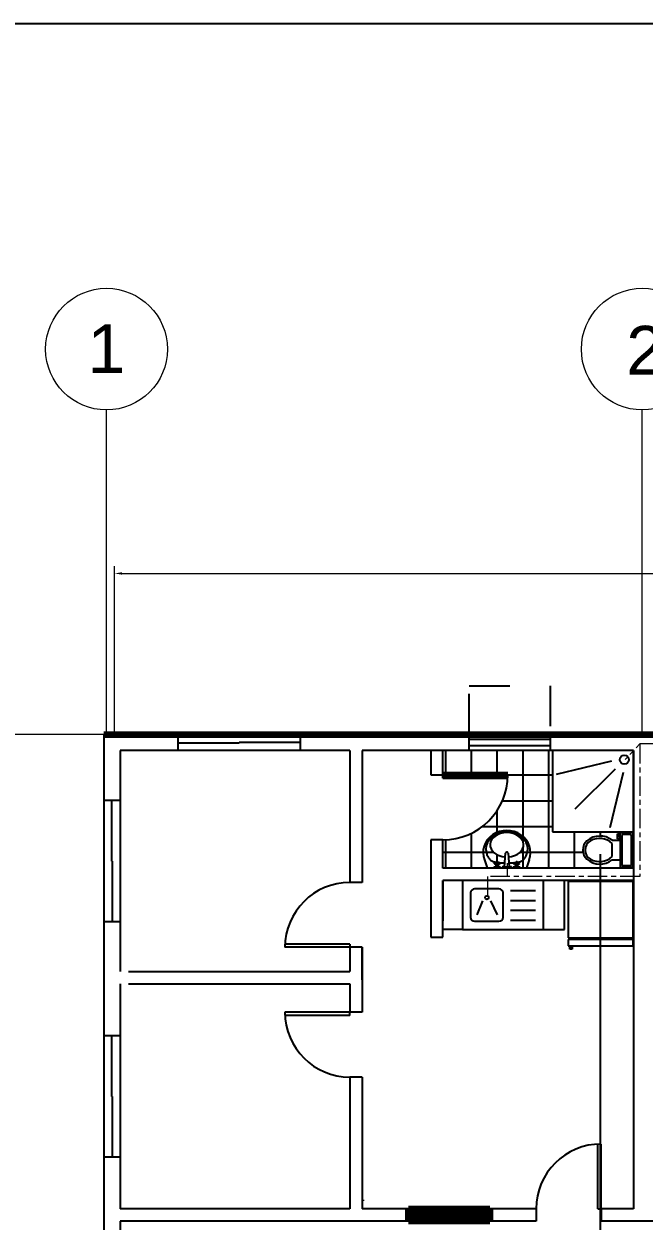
# Model space of a CAD drawing. Header units: millimetres. Extents: x 2391 to 3323, y 1596 to 2537.
# Drawn here: x 2850.62 to 2865.9, y 2198.55 to 2228.07 of the extents above; entities that cross this region are included whole.
import ezdxf

# ---------------------------------------------------------------- set-up
doc = ezdxf.new("R2010")
doc.units = ezdxf.units.MM
for name, pattern in [('ACAD_ISO08W100', [36, 24, -3, 6, -3]), ('DASHED2', [9.525, 6.35, -3.175]), ('JIS_02_1.0', [2, 1, -1])]:
    doc.linetypes.add(name, pattern=pattern)
for name, color, linetype in [('ASCENSORE - ELEVATOR', 160, 'Continuous'), ('BATH', 171, 'Continuous'), ('dimensions', 203, 'Continuous'), ('doors', 31, 'Continuous'), ('doors and windows schedule', 11, 'Continuous'), ('exterior wall', 140, 'Continuous'), ('furnitures', 40, 'Continuous'), ('interior wall', 191, 'Continuous'), ('Lightning text', 211, 'Continuous'), ('Plumbing symbols', 30, 'Continuous'), ('windows', 241, 'Continuous')]:
    doc.layers.add(name, color=color, linetype=linetype)
doc.styles.get("Standard").update_dxf_attribs({"font": 'arial.ttf'})

msp = doc.modelspace()

# ---------------------------------------------------------------- linework, layer by layer
at = {"color": 11, "true_color": 0xf27172}
msp.add_line((3009.654, 2228.067), (2684.734, 2228.067), dxfattribs=at)
at = {"color": 0, "linetype": 'ByBlock'}
for p, q in [((2865.644, 2210.148), (2863.644, 2210.148)), ((2863.644, 2210.148), (2863.644, 2208.148)), ((2865.644, 2208.148), (2865.644, 2210.148)), ((2865.102, 2209.89), (2863.739, 2209.562)), ((2864.205, 2208.709), (2865.195, 2209.699)), ((2865.386, 2209.606), (2865.058, 2208.243)), ((2863.644, 2208.148), (2865.644, 2208.148)), ((2865.25, 2208.097), (2865.29, 2208.097)), ((2865.25, 2207.977), (2865.25, 2208.097)), ((2865.31, 2207.977), (2865.25, 2207.977)), ((2865.29, 2208.097), (2865.29, 2208.017)), ((2865.29, 2208.017), (2865.31, 2208.017)), ((2865.31, 2208.117), (2865.31, 2207.277)), ((2865.63, 2208.117), (2865.31, 2208.117)), ((2865.35, 2208.037), (2865.35, 2207.357)), ((2865.55, 2208.077), (2865.39, 2208.077)), ((2865.59, 2207.357), (2865.59, 2208.037)), ((2865.63, 2207.277), (2865.63, 2208.117)), ((2862.002, 2207.715), (2862.003, 2207.701)), ((2862.003, 2207.701), (2862.007, 2207.675)), ((2862.007, 2207.675), (2862.011, 2207.649)), ((2863.027, 2207.649), (2863.032, 2207.675)), ((2863.032, 2207.675), (2863.035, 2207.701)), ((2863.035, 2207.701), (2863.036, 2207.715)), ((2865.116, 2207.937), (2865.31, 2207.937)), ((2865.116, 2207.537), (2865.116, 2207.857)), ((2861.971, 2207.456), (2862.037, 2207.26)), ((2862.011, 2207.649), (2862.017, 2207.624)), ((2862.017, 2207.624), (2862.023, 2207.6)), ((2862.023, 2207.6), (2862.031, 2207.577)), ((2862.031, 2207.577), (2862.039, 2207.555)), ((2862.039, 2207.555), (2862.049, 2207.536)), ((2862.039, 2207.555), (2862.039, 2207.555)), ((2862.049, 2207.536), (2862.059, 2207.517)), ((2862.059, 2207.517), (2862.07, 2207.501)), ((2862.07, 2207.501), (2862.082, 2207.486)), ((2862.082, 2207.486), (2862.094, 2207.472)), ((2862.094, 2207.472), (2862.107, 2207.459)), ((2862.107, 2207.459), (2862.121, 2207.448)), ((2862.121, 2207.448), (2862.136, 2207.438)), ((2862.136, 2207.438), (2862.152, 2207.428)), ((2862.136, 2207.438), (2862.136, 2207.438)), ((2862.152, 2207.428), (2862.168, 2207.42)), ((2862.168, 2207.42), (2862.184, 2207.413)), ((2862.184, 2207.413), (2862.2, 2207.407)), ((2862.2, 2207.407), (2862.217, 2207.402)), ((2862.214, 2207.38), (2862.208, 2207.375)), ((2862.221, 2207.382), (2862.214, 2207.38)), ((2862.217, 2207.402), (2862.234, 2207.397)), ((2862.229, 2207.38), (2862.221, 2207.382)), ((2862.234, 2207.375), (2862.229, 2207.38)), ((2862.234, 2207.397), (2862.25, 2207.394)), ((2862.25, 2207.394), (2862.257, 2207.392)), ((2862.253, 2207.382), (2862.251, 2207.367)), ((2862.259, 2207.397), (2862.253, 2207.382)), ((2862.27, 2207.403), (2862.259, 2207.397)), ((2862.274, 2207.38), (2862.268, 2207.375)), ((2862.281, 2207.405), (2862.27, 2207.403)), ((2862.281, 2207.382), (2862.274, 2207.38)), ((2862.293, 2207.403), (2862.281, 2207.405)), ((2862.289, 2207.38), (2862.281, 2207.382)), ((2862.294, 2207.375), (2862.289, 2207.38)), ((2862.304, 2207.397), (2862.293, 2207.403)), ((2862.31, 2207.382), (2862.304, 2207.397)), ((2862.308, 2207.386), (2862.327, 2207.385)), ((2862.311, 2207.367), (2862.31, 2207.382)), ((2862.327, 2207.385), (2862.342, 2207.384)), ((2862.334, 2207.38), (2862.329, 2207.375)), ((2862.342, 2207.382), (2862.334, 2207.38)), ((2862.342, 2207.384), (2862.357, 2207.384)), ((2862.349, 2207.38), (2862.342, 2207.382)), ((2862.354, 2207.375), (2862.349, 2207.38)), ((2862.357, 2207.384), (2862.372, 2207.384)), ((2862.372, 2207.384), (2862.387, 2207.384)), ((2862.387, 2207.384), (2862.403, 2207.384)), ((2862.387, 2207.384), (2862.387, 2207.384)), ((2862.403, 2207.384), (2862.419, 2207.384)), ((2862.419, 2207.384), (2862.435, 2207.384)), ((2862.435, 2207.384), (2862.451, 2207.384)), ((2862.451, 2207.384), (2862.468, 2207.384)), ((2862.459, 2207.282), (2862.489, 2207.62)), ((2862.491, 2207.629), (2862.489, 2207.62)), ((2862.495, 2207.637), (2862.491, 2207.629)), ((2862.501, 2207.644), (2862.495, 2207.637)), ((2862.51, 2207.648), (2862.501, 2207.644)), ((2862.519, 2207.65), (2862.51, 2207.648)), ((2862.528, 2207.648), (2862.519, 2207.65)), ((2862.537, 2207.644), (2862.528, 2207.648)), ((2862.543, 2207.637), (2862.537, 2207.644)), ((2862.548, 2207.629), (2862.543, 2207.637)), ((2862.549, 2207.62), (2862.548, 2207.629)), ((2862.549, 2207.62), (2862.579, 2207.282)), ((2862.57, 2207.384), (2862.589, 2207.384)), ((2862.589, 2207.384), (2862.604, 2207.384)), ((2862.604, 2207.384), (2862.618, 2207.384)), ((2862.618, 2207.384), (2862.634, 2207.384)), ((2862.634, 2207.384), (2862.649, 2207.384)), ((2862.634, 2207.384), (2862.634, 2207.384)), ((2862.649, 2207.384), (2862.665, 2207.384)), ((2862.665, 2207.384), (2862.682, 2207.384)), ((2862.682, 2207.384), (2862.699, 2207.384)), ((2862.694, 2207.38), (2862.689, 2207.375)), ((2862.702, 2207.382), (2862.694, 2207.38)), ((2862.699, 2207.384), (2862.716, 2207.385)), ((2862.709, 2207.38), (2862.702, 2207.382)), ((2862.715, 2207.375), (2862.709, 2207.38)), ((2862.716, 2207.385), (2862.733, 2207.386)), ((2862.733, 2207.382), (2862.732, 2207.367)), ((2862.739, 2207.397), (2862.733, 2207.382)), ((2862.733, 2207.386), (2862.735, 2207.387)), ((2862.75, 2207.403), (2862.739, 2207.397)), ((2862.754, 2207.38), (2862.749, 2207.375)), ((2862.762, 2207.405), (2862.75, 2207.403)), ((2862.762, 2207.382), (2862.754, 2207.38)), ((2862.773, 2207.403), (2862.762, 2207.405)), ((2862.769, 2207.38), (2862.762, 2207.382)), ((2862.775, 2207.375), (2862.769, 2207.38)), ((2862.784, 2207.397), (2862.773, 2207.403)), ((2862.79, 2207.382), (2862.784, 2207.397)), ((2862.785, 2207.394), (2862.802, 2207.397)), ((2862.792, 2207.367), (2862.79, 2207.382)), ((2862.802, 2207.397), (2862.82, 2207.402)), ((2862.814, 2207.38), (2862.809, 2207.375)), ((2862.822, 2207.382), (2862.814, 2207.38)), ((2862.82, 2207.402), (2862.837, 2207.407)), ((2862.829, 2207.38), (2862.822, 2207.382)), ((2862.835, 2207.375), (2862.829, 2207.38)), ((2862.837, 2207.407), (2862.854, 2207.413)), ((2862.854, 2207.413), (2862.87, 2207.42)), ((2862.87, 2207.42), (2862.886, 2207.428)), ((2862.886, 2207.428), (2862.902, 2207.438)), ((2862.902, 2207.438), (2862.917, 2207.448)), ((2862.902, 2207.438), (2862.902, 2207.438)), ((2862.917, 2207.448), (2862.931, 2207.459)), ((2862.931, 2207.459), (2862.944, 2207.472)), ((2862.944, 2207.472), (2862.957, 2207.486)), ((2862.957, 2207.486), (2862.968, 2207.501)), ((2862.968, 2207.501), (2862.979, 2207.517)), ((2862.979, 2207.517), (2862.99, 2207.536)), ((2862.99, 2207.536), (2862.999, 2207.555)), ((2862.999, 2207.555), (2863.007, 2207.577)), ((2862.999, 2207.555), (2862.999, 2207.555)), ((2863.067, 2207.456), (2863.001, 2207.26)), ((2863.007, 2207.577), (2863.015, 2207.6)), ((2863.015, 2207.6), (2863.022, 2207.624)), ((2863.022, 2207.624), (2863.027, 2207.649)), ((2865.116, 2207.457), (2865.31, 2207.457)), ((2862.199, 2207.271), (2862.189, 2207.26)), ((2862.21, 2207.276), (2862.199, 2207.271)), ((2862.208, 2207.375), (2862.206, 2207.367)), ((2862.206, 2207.367), (2862.208, 2207.36)), ((2862.208, 2207.36), (2862.214, 2207.354)), ((2862.221, 2207.277), (2862.21, 2207.276)), ((2862.214, 2207.354), (2862.221, 2207.352)), ((2862.214, 2207.277), (2862.226, 2207.28)), ((2862.221, 2207.352), (2862.229, 2207.354)), ((2862.342, 2207.277), (2862.221, 2207.277)), ((2862.226, 2207.28), (2862.238, 2207.285)), ((2862.229, 2207.354), (2862.234, 2207.36)), ((2862.234, 2207.375), (2862.252, 2207.375)), ((2862.236, 2207.367), (2862.234, 2207.375)), ((2862.234, 2207.36), (2862.236, 2207.367)), ((2862.252, 2207.36), (2862.234, 2207.36)), ((2862.238, 2207.285), (2862.247, 2207.294)), ((2862.247, 2207.294), (2862.254, 2207.305)), ((2862.251, 2207.367), (2862.253, 2207.352)), ((2862.251, 2207.3), (2862.311, 2207.3)), ((2862.253, 2207.352), (2862.259, 2207.337)), ((2862.254, 2207.305), (2862.258, 2207.317)), ((2862.258, 2207.317), (2862.259, 2207.33)), ((2862.304, 2207.337), (2862.259, 2207.337)), ((2862.259, 2207.337), (2862.259, 2207.33)), ((2862.259, 2207.33), (2862.304, 2207.33)), ((2862.268, 2207.375), (2862.266, 2207.367)), ((2862.266, 2207.367), (2862.268, 2207.36)), ((2862.268, 2207.36), (2862.274, 2207.354)), ((2862.274, 2207.354), (2862.281, 2207.352)), ((2862.281, 2207.352), (2862.289, 2207.354)), ((2862.289, 2207.354), (2862.294, 2207.36)), ((2862.296, 2207.367), (2862.294, 2207.375)), ((2862.294, 2207.36), (2862.296, 2207.367)), ((2862.304, 2207.337), (2862.31, 2207.352)), ((2862.304, 2207.33), (2862.304, 2207.337)), ((2862.304, 2207.33), (2862.305, 2207.316)), ((2862.305, 2207.316), (2862.31, 2207.303)), ((2862.31, 2207.352), (2862.311, 2207.367)), ((2862.31, 2207.303), (2862.318, 2207.291)), ((2862.311, 2207.375), (2862.329, 2207.375)), ((2862.311, 2207.36), (2862.329, 2207.36)), ((2862.318, 2207.291), (2862.329, 2207.282)), ((2862.329, 2207.375), (2862.326, 2207.367)), ((2862.326, 2207.367), (2862.329, 2207.36)), ((2862.329, 2207.36), (2862.334, 2207.354)), ((2862.329, 2207.282), (2862.342, 2207.277)), ((2862.334, 2207.354), (2862.342, 2207.352)), ((2862.342, 2207.352), (2862.349, 2207.354)), ((2862.357, 2207.271), (2862.342, 2207.277)), ((2862.349, 2207.354), (2862.354, 2207.36)), ((2862.357, 2207.367), (2862.354, 2207.375)), ((2862.354, 2207.36), (2862.357, 2207.367)), ((2862.375, 2207.26), (2862.357, 2207.271)), ((2862.409, 2207.274), (2862.406, 2207.267)), ((2862.406, 2207.267), (2862.407, 2207.26)), ((2862.414, 2207.279), (2862.409, 2207.274)), ((2862.421, 2207.282), (2862.414, 2207.279)), ((2862.429, 2207.282), (2862.421, 2207.282)), ((2862.459, 2207.282), (2862.429, 2207.282)), ((2862.459, 2207.282), (2862.579, 2207.282)), ((2862.579, 2207.282), (2862.617, 2207.282)), ((2862.624, 2207.282), (2862.617, 2207.282)), ((2862.631, 2207.279), (2862.624, 2207.282)), ((2862.636, 2207.274), (2862.631, 2207.279)), ((2862.639, 2207.267), (2862.636, 2207.274)), ((2862.639, 2207.26), (2862.639, 2207.267)), ((2862.68, 2207.271), (2862.669, 2207.26)), ((2862.69, 2207.276), (2862.68, 2207.271)), ((2862.689, 2207.375), (2862.687, 2207.367)), ((2862.687, 2207.367), (2862.689, 2207.36)), ((2862.689, 2207.36), (2862.694, 2207.354)), ((2862.702, 2207.277), (2862.69, 2207.276)), ((2862.694, 2207.354), (2862.702, 2207.352)), ((2862.694, 2207.277), (2862.707, 2207.28)), ((2862.702, 2207.352), (2862.709, 2207.354)), ((2862.822, 2207.277), (2862.702, 2207.277)), ((2862.707, 2207.28), (2862.718, 2207.285)), ((2862.709, 2207.354), (2862.715, 2207.36)), ((2862.717, 2207.367), (2862.715, 2207.375)), ((2862.715, 2207.375), (2862.732, 2207.375)), ((2862.715, 2207.36), (2862.717, 2207.367)), ((2862.732, 2207.36), (2862.715, 2207.36)), ((2862.718, 2207.285), (2862.727, 2207.294)), ((2862.727, 2207.294), (2862.734, 2207.305)), ((2862.732, 2207.367), (2862.733, 2207.352)), ((2862.732, 2207.3), (2862.792, 2207.3)), ((2862.733, 2207.352), (2862.739, 2207.337)), ((2862.734, 2207.305), (2862.738, 2207.317)), ((2862.738, 2207.317), (2862.739, 2207.33)), ((2862.784, 2207.337), (2862.739, 2207.337)), ((2862.739, 2207.337), (2862.739, 2207.33)), ((2862.739, 2207.33), (2862.784, 2207.33)), ((2862.749, 2207.375), (2862.747, 2207.367)), ((2862.747, 2207.367), (2862.749, 2207.36)), ((2862.749, 2207.36), (2862.754, 2207.354)), ((2862.754, 2207.354), (2862.762, 2207.352)), ((2862.762, 2207.352), (2862.769, 2207.354)), ((2862.769, 2207.354), (2862.775, 2207.36)), ((2862.777, 2207.367), (2862.775, 2207.375)), ((2862.775, 2207.36), (2862.777, 2207.367)), ((2862.784, 2207.337), (2862.79, 2207.352)), ((2862.784, 2207.33), (2862.784, 2207.337)), ((2862.784, 2207.33), (2862.785, 2207.316)), ((2862.785, 2207.316), (2862.79, 2207.303)), ((2862.79, 2207.352), (2862.792, 2207.367)), ((2862.79, 2207.303), (2862.798, 2207.291)), ((2862.791, 2207.375), (2862.809, 2207.375)), ((2862.791, 2207.36), (2862.809, 2207.36)), ((2862.798, 2207.291), (2862.809, 2207.282)), ((2862.809, 2207.375), (2862.807, 2207.367)), ((2862.807, 2207.367), (2862.809, 2207.36)), ((2862.809, 2207.36), (2862.814, 2207.354)), ((2862.809, 2207.282), (2862.822, 2207.277)), ((2862.814, 2207.354), (2862.822, 2207.352)), ((2862.822, 2207.352), (2862.829, 2207.354)), ((2862.837, 2207.271), (2862.822, 2207.277)), ((2862.829, 2207.354), (2862.835, 2207.36)), ((2862.837, 2207.367), (2862.835, 2207.375)), ((2862.835, 2207.36), (2862.837, 2207.367)), ((2862.855, 2207.26), (2862.837, 2207.271)), ((2865.31, 2207.277), (2865.63, 2207.277)), ((2865.39, 2207.317), (2865.55, 2207.317)), ((2861.426, 2206.94), (2861.426, 2205.74)), ((2863.426, 2205.74), (2863.426, 2206.94)), ((2864.033, 2206.932), (2864.033, 2205.532)), ((2864.033, 2206.932), (2865.633, 2206.932)), ((2865.633, 2205.532), (2865.633, 2206.932)), ((2861.626, 2206.64), (2861.626, 2206.04)), ((2862.326, 2206.74), (2861.726, 2206.74)), ((2862.426, 2206.04), (2862.426, 2206.64)), ((2862.61, 2206.697), (2863.226, 2206.697)), ((2861.92, 2206.444), (2861.778, 2206.099)), ((2862.117, 2206.444), (2862.285, 2206.099)), ((2862.61, 2206.451), (2863.226, 2206.451)), ((2862.61, 2206.215), (2863.226, 2206.215)), ((2861.726, 2205.94), (2862.326, 2205.94)), ((2862.61, 2205.97), (2863.226, 2205.97)), ((2861.426, 2205.74), (2863.426, 2205.74)), ((2864.033, 2205.532), (2865.633, 2205.532)), ((2865.633, 2205.492), (2864.033, 2205.492)), ((2864.033, 2205.492), (2864.033, 2205.332)), ((2864.033, 2205.332), (2865.633, 2205.332)), ((2865.633, 2205.332), (2865.633, 2205.492)), ((2864.073, 2205.252), (2864.073, 2205.312)), ((2864.073, 2205.312), (2864.133, 2205.312)), ((2864.133, 2205.252), (2864.073, 2205.252)), ((2864.133, 2205.312), (2864.133, 2205.252))]:
    msp.add_line(p, q, dxfattribs=at)
for centre, radius in [((2865.413, 2209.924), 0.113), ((2862.028, 2206.524), 0.0446)]:
    msp.add_circle(centre, radius, dxfattribs=at)
for centre, radius, start, end in [((2864.813, 2207.556), 0.487, 51.4691, 131.0789), ((2864.804, 2207.529), 0.453, 46.3677, 119.5765), ((2865.385, 2208.042), 0.0354, 81.8699, 188.1301), ((2865.555, 2208.042), 0.0354, 351.8699, 98.1301), ((2864.69, 2207.697), 0.3, 131.0789, 228.9209), ((2864.708, 2207.697), 0.26, 119.5765, 240.4233), ((2864.813, 2207.838), 0.487, 228.9209, 308.5307), ((2864.804, 2207.865), 0.453, 240.4233, 313.6321), ((2865.385, 2207.352), 0.0354, 171.8699, 278.1301), ((2865.555, 2207.352), 0.0354, 261.8699, 8.1301), ((2861.726, 2206.64), 0.1, 90, 180), ((2862.326, 2206.64), 0.1, 360, 90), ((2861.726, 2206.04), 0.1, 180, 270), ((2862.326, 2206.04), 0.1, 270, 0)]:
    msp.add_arc(centre, radius, start, end, dxfattribs=at)
for centre, major_axis, ratio, start_param, end_param in [((2862.519, 2207.642), (-0.584, 0), 0.916316, 2.786438, 6.63834), ((2862.519, 2207.715), (-0.517, 0), 0.815274, 3.141593, 6.283185), ((2862.519, 2207.825), (-0.412, 0), 0.730435, 1.664123, 7.760732)]:
    msp.add_ellipse(centre, major_axis=major_axis, ratio=ratio, start_param=start_param, end_param=end_param, dxfattribs=at)
at = {"layer": 'ASCENSORE - ELEVATOR'}
for p, q in [((2864.823, 2207.599), (2864.823, 2203.269)), ((2864.823, 2203.269), (2864.823, 2195.183))]:
    msp.add_line(p, q, dxfattribs=at)
at = {"layer": 'BATH', "linetype": 'Continuous'}
for p, q in [((2861.015, 2209.548), (2861.015, 2210.148)), ((2861.65, 2209.548), (2861.65, 2210.148)), ((2862.285, 2209.548), (2862.285, 2210.148)), ((2862.92, 2207.981), (2862.92, 2210.148)), ((2863.555, 2207.248), (2863.555, 2210.148)), ((2860.944, 2209.549), (2863.644, 2209.549)), ((2862.413, 2208.914), (2863.644, 2208.914)), ((2862.285, 2208.09), (2862.285, 2208.675)), ((2861.919, 2208.279), (2863.644, 2208.279)), ((2861.65, 2207.248), (2861.65, 2208.112)), ((2862.285, 2208.073), (2862.285, 2208.09)), ((2862.92, 2207.894), (2862.92, 2207.981)), ((2864.19, 2207.248), (2864.19, 2208.148)), ((2864.825, 2208.043), (2864.825, 2208.148)), ((2865.46, 2208.117), (2865.46, 2208.148)), ((2861.015, 2207.248), (2861.015, 2207.95)), ((2862.92, 2207.45), (2862.92, 2207.757)), ((2860.944, 2207.644), (2862.012, 2207.644)), ((2862.012, 2207.644), (2862.19, 2207.644)), ((2862.285, 2207.404), (2862.285, 2207.578)), ((2862.848, 2207.644), (2863.026, 2207.644)), ((2862.92, 2207.248), (2862.92, 2207.45)), ((2863.026, 2207.644), (2864.395, 2207.644)), ((2865.63, 2207.644), (2865.644, 2207.644)), ((2862.285, 2207.248), (2862.285, 2207.277)), ((2864.825, 2207.248), (2864.825, 2207.351)), ((2865.46, 2207.248), (2865.46, 2207.277))]:
    msp.add_line(p, q, dxfattribs=at)
at = {"layer": 'dimensions', "lineweight": 13}
for p, q in [((2852.857, 2210.611), (2852.857, 2214.697)), ((2853.037, 2214.517), (2871.914, 2214.517)), ((2852.594, 2210.548), (2849.114, 2210.548))]:
    msp.add_line(p, q, dxfattribs=at)
at = {"layer": 'dimensions', "lineweight": 100}
msp.add_line((2852.594, 2210.548), (2852.794, 2210.548), dxfattribs=at)
at = {"layer": 'dimensions'}
msp.add_solid([(2853.037, 2214.547), (2853.037, 2214.487), (2852.857, 2214.517)], dxfattribs=at)
at = {"layer": 'doors'}
for p, q in [((2860.944, 2209.548), (2862.544, 2209.548)), ((2860.944, 2209.468), (2860.944, 2209.548)), ((2860.944, 2209.468), (2862.542, 2209.468)), ((2858.654, 2205.378), (2857.056, 2205.378)), ((2858.654, 2205.378), (2858.654, 2205.298)), ((2858.654, 2205.298), (2857.054, 2205.298)), ((2858.654, 2203.698), (2857.054, 2203.698)), ((2858.654, 2203.618), (2857.056, 2203.618)), ((2858.654, 2203.618), (2858.654, 2203.698)), ((2864.764, 2198.848), (2864.764, 2200.446)), ((2864.844, 2198.848), (2864.844, 2200.448)), ((2864.764, 2198.848), (2864.844, 2198.848))]:
    msp.add_line(p, q, dxfattribs=at)
at = {"layer": 'doors', "lineweight": 100}
msp.add_line((2860.944, 2209.548), (2862.544, 2209.548), dxfattribs=at)
at = {"layer": 'doors'}
for centre, start, end in [((2860.944, 2209.548), 270, 0), ((2858.654, 2205.298), 90, 180), ((2858.654, 2203.698), 180, 270), ((2864.844, 2198.848), 90, 180)]:
    msp.add_arc(centre, 1.6, start, end, dxfattribs=at)
at = {"layer": 'exterior wall', "lineweight": 100}
msp.add_line((2852.594, 2210.548), (2892.994, 2210.548), dxfattribs=at)
at = {"layer": 'exterior wall'}
for p, q in [((2852.594, 2210.548), (2852.594, 2180.548)), ((2858.654, 2210.148), (2852.994, 2210.148)), ((2852.994, 2210.148), (2852.994, 2204.698)), ((2865.644, 2210.148), (2858.954, 2210.148)), ((2852.994, 2204.398), (2852.994, 2198.848)), ((2852.994, 2198.548), (2852.994, 2192.548))]:
    msp.add_line(p, q, dxfattribs=at)
at = {"layer": 'exterior wall', "lineweight": 13}
msp.add_line((2852.994, 2198.548), (2852.994, 2192.548), dxfattribs=at)
at = {"layer": 'furnitures'}
for p, q in [((2863.944, 2205.74), (2863.944, 2206.948)), ((2861.426, 2205.74), (2860.944, 2205.74)), ((2863.426, 2205.74), (2863.944, 2205.74)), ((2858.992, 2199.051), (2858.992, 2199.07))]:
    msp.add_line(p, q, dxfattribs=at)
at = {"layer": 'interior wall'}
for p, q in [((2858.654, 2210.148), (2858.654, 2206.898)), ((2858.954, 2210.148), (2858.954, 2206.898)), ((2860.644, 2210.148), (2860.644, 2209.548)), ((2860.944, 2209.548), (2860.944, 2210.148)), ((2865.644, 2210.148), (2865.644, 2198.848)), ((2865.644, 2210.148), (2865.644, 2206.948)), ((2860.644, 2209.548), (2860.944, 2209.548)), ((2860.644, 2207.948), (2860.644, 2205.548)), ((2860.944, 2207.948), (2860.644, 2207.948)), ((2860.944, 2207.248), (2860.944, 2207.948)), ((2865.644, 2207.248), (2860.944, 2207.248)), ((2858.954, 2206.898), (2858.654, 2206.898)), ((2865.644, 2206.948), (2860.944, 2206.948)), ((2860.944, 2205.548), (2860.944, 2206.948)), ((2860.944, 2206.948), (2860.944, 2205.948)), ((2860.644, 2205.548), (2860.944, 2205.548)), ((2858.654, 2205.298), (2858.654, 2204.698)), ((2858.954, 2205.298), (2858.654, 2205.298)), ((2858.954, 2205.298), (2858.954, 2203.698)), ((2858.954, 2204.498), (2858.954, 2205.298)), ((2853.194, 2204.698), (2858.654, 2204.698)), ((2858.954, 2204.498), (2858.954, 2203.698)), ((2853.194, 2204.398), (2858.654, 2204.398)), ((2858.654, 2204.398), (2858.654, 2203.698)), ((2858.954, 2203.698), (2858.654, 2203.698)), ((2858.654, 2202.098), (2858.654, 2198.848)), ((2858.954, 2202.098), (2858.654, 2202.098)), ((2858.954, 2202.098), (2858.954, 2198.848)), ((2858.654, 2198.848), (2852.994, 2198.848)), ((2863.244, 2198.848), (2858.954, 2198.848)), ((2858.975, 2198.848), (2858.954, 2198.848)), ((2863.244, 2198.848), (2863.244, 2198.548)), ((2865.644, 2198.848), (2864.844, 2198.848)), ((2864.844, 2198.848), (2864.844, 2198.548)), ((2863.244, 2198.548), (2852.994, 2198.548)), ((2866.544, 2198.548), (2864.844, 2198.548))]:
    msp.add_line(p, q, dxfattribs=at)
at = {"layer": 'Lightning text', "linetype": 'ByBlock', "lineweight": 13, "ltscale": 0.02}
for p, q in [((2852.657, 2210.548), (2852.657, 2218.548)), ((2865.857, 2210.548), (2865.857, 2218.548))]:
    msp.add_line(p, q, dxfattribs=at)
for centre in [(2852.657, 2220.048), (2865.857, 2220.048)]:
    msp.add_circle(centre, 1.5, dxfattribs=at)
at = {"layer": 'Plumbing symbols', "linetype": 'DASHED2', "lineweight": 13, "ltscale": 0.02}
msp.add_line((2865.794, 2210.312), (2865.435, 2209.929), dxfattribs=at)
at = {"layer": 'Plumbing symbols', "linetype": 'ACAD_ISO08W100', "lineweight": 13, "ltscale": 0.02}
for p, q in [((2879.799, 2210.312), (2865.794, 2210.312)), ((2865.794, 2210.312), (2865.794, 2207.043)), ((2862.529, 2207.372), (2862.529, 2207.037)), ((2865.794, 2207.043), (2862.046, 2207.043)), ((2862.046, 2207.043), (2862.046, 2206.543))]:
    msp.add_line(p, q, dxfattribs=at)
at = {"layer": 'windows', "linetype": 'JIS_02_1.0'}
for p, q in [((2861.59, 2210.548), (2861.59, 2211.748)), ((2861.59, 2211.748), (2863.59, 2211.748)), ((2863.59, 2211.748), (2863.59, 2210.548))]:
    msp.add_line(p, q, dxfattribs=at)
at = {"layer": 'windows'}
for p, q in [((2854.424, 2210.148), (2854.424, 2210.548)), ((2857.424, 2210.548), (2854.424, 2210.548)), ((2854.424, 2210.338), (2855.924, 2210.338)), ((2855.924, 2210.338), (2855.924, 2210.358)), ((2855.924, 2210.358), (2857.424, 2210.358)), ((2857.424, 2210.548), (2857.424, 2210.148)), ((2861.59, 2210.148), (2861.59, 2210.548)), ((2861.59, 2210.548), (2863.59, 2210.548)), ((2861.59, 2210.428), (2863.59, 2210.428)), ((2863.59, 2210.548), (2863.59, 2210.148)), ((2857.424, 2210.148), (2854.424, 2210.148)), ((2863.59, 2210.268), (2861.59, 2210.268)), ((2863.59, 2210.148), (2861.59, 2210.148)), ((2852.594, 2208.923), (2852.994, 2208.923)), ((2852.594, 2208.923), (2852.594, 2205.923)), ((2852.784, 2207.423), (2852.784, 2208.923)), ((2852.994, 2208.923), (2852.994, 2205.923)), ((2852.804, 2207.423), (2852.784, 2207.423)), ((2852.804, 2205.923), (2852.804, 2207.423)), ((2852.994, 2205.923), (2852.594, 2205.923)), ((2852.594, 2203.123), (2852.994, 2203.123)), ((2852.594, 2203.123), (2852.594, 2200.123)), ((2852.784, 2201.623), (2852.784, 2203.123)), ((2852.994, 2203.123), (2852.994, 2200.123)), ((2852.804, 2201.623), (2852.784, 2201.623)), ((2852.804, 2200.123), (2852.804, 2201.623)), ((2852.994, 2200.123), (2852.594, 2200.123))]:
    msp.add_line(p, q, dxfattribs=at)
at = {"layer": 'windows', "lineweight": 100}
for p, q in [((2860.099, 2198.548), (2860.099, 2198.848)), ((2860.099, 2198.848), (2862.099, 2198.848)), ((2862.099, 2198.848), (2862.099, 2198.548)), ((2860.099, 2198.708), (2861.099, 2198.708)), ((2862.099, 2198.548), (2860.099, 2198.548)), ((2861.099, 2198.708), (2861.099, 2198.688)), ((2861.099, 2198.688), (2862.099, 2198.688))]:
    msp.add_line(p, q, dxfattribs=at)

# ---------------------------------------------------------------- texts
at = {"layer": 'doors and windows schedule'}
for s, p in [('1', (2852.188, 2219.461)), ('2', (2865.462, 2219.422))]:
    msp.add_text(s, height=1.2, dxfattribs=at).set_placement(p)

doc.saveas('drawing.dxf')
